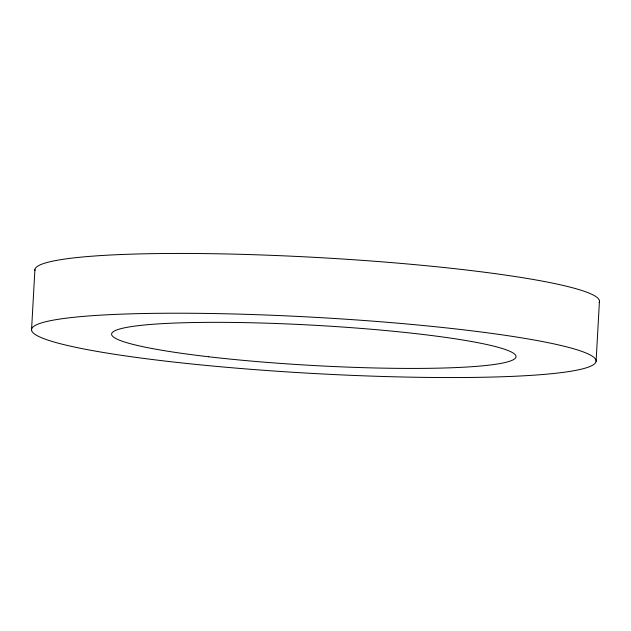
<?xml version="1.0" encoding="UTF-8"?>
<svg xmlns="http://www.w3.org/2000/svg" width="631" height="631" viewBox="0 0 631 631"><rect width="100%" height="100%" fill="white"/><g stroke="black" fill="none" stroke-linecap="round" stroke-linejoin="round"><path stroke-width="0.95" d="M31.55 329.895L34.91 269.642M596.09 361.358A282.72 28.079 3.2 0 0 175.757 313.213A282.72 28.079 3.2 0 0 169.636 361.579A282.72 28.079 3.2 0 0 596.09 361.358L599.45 301.105M34.957 270.628A282.72 28.079 3.2 0 1 320.706 257.693A282.72 28.079 3.2 0 1 599.135 302.557M208.727 356.775A202.512 20.113 3.2 0 0 515.977 357.036A202.512 20.113 3.2 0 0 216.78 322.338A202.512 20.113 3.2 0 0 208.727 356.775"/></g></svg>
